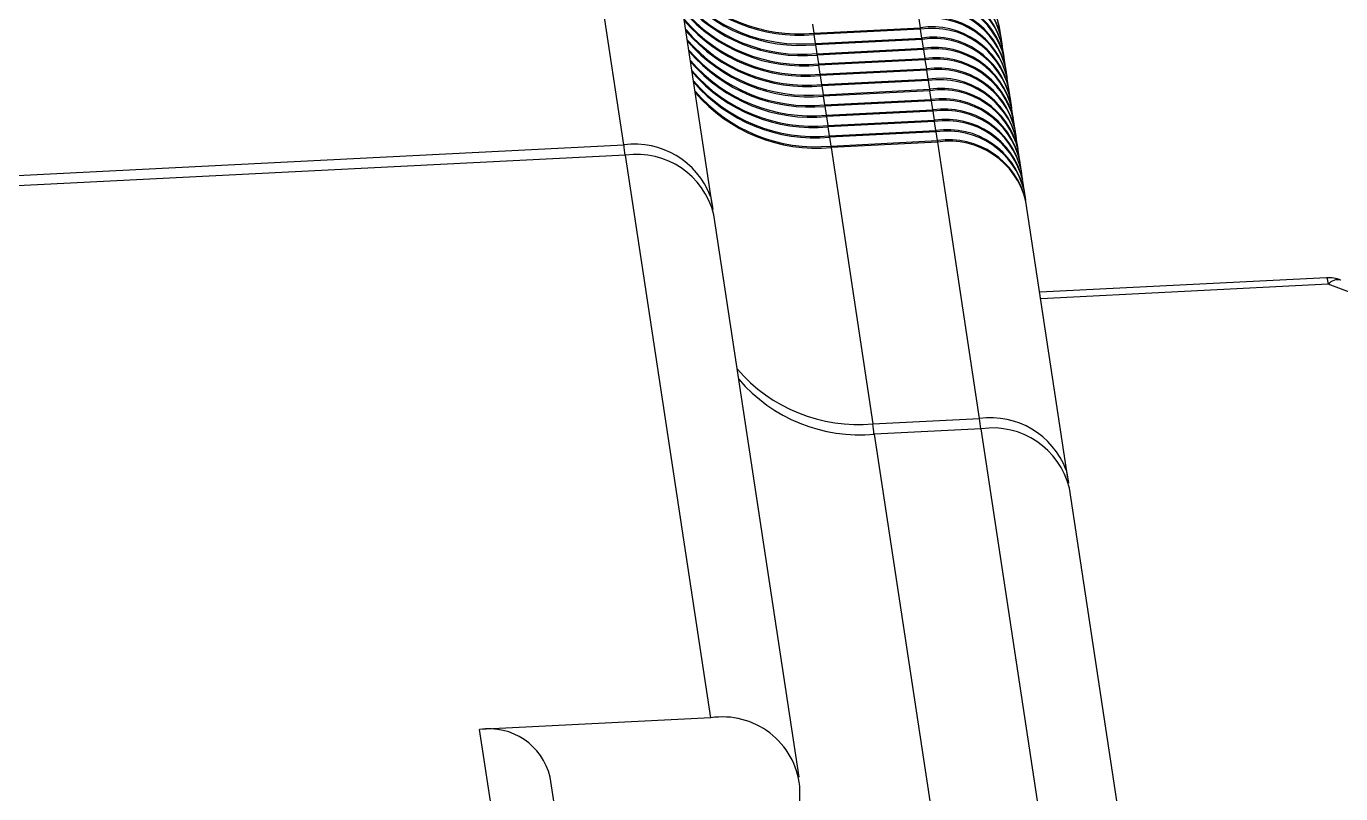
# Model space of a CAD drawing. Header units: millimetres. Extents: x 334 to 3694, y 0 to 2376.
# Drawn here: x 3292.44 to 3314.53, y 1127.61 to 1140.51 of the extents above; entities that cross this region are included whole.
import ezdxf

# ---------------------------------------------------------------- set-up
doc = ezdxf.new("R2010")
doc.units = ezdxf.units.MM
doc.header["$LTSCALE"] = 3
doc.layers.add('1_외형선', color=7, linetype='Continuous', lineweight=25)

msp = doc.modelspace()

# ---------------------------------------------------------------- linework, layer by layer
at = {"layer": '1_외형선'}
for p, q in [((3302.487, 1138.514), (3301.783, 1143.16)), ((3303.97, 1137.514), (3303.266, 1142.16)), ((3305.653, 1140.543), (3305.676, 1140.393)), ((3307.469, 1140.484), (3307.446, 1140.633)), ((3305.676, 1140.393), (3307.469, 1140.484)), ((3305.676, 1140.393), (3305.676, 1140.37)), ((3307.472, 1140.461), (3305.679, 1140.37)), ((3305.679, 1140.37), (3305.702, 1140.221)), ((3305.702, 1140.221), (3307.495, 1140.311)), ((3307.499, 1140.288), (3305.705, 1140.198)), ((3307.469, 1140.484), (3307.47, 1140.461)), ((3307.495, 1140.311), (3307.472, 1140.461)), ((3307.495, 1140.311), (3307.496, 1140.288)), ((3307.521, 1140.139), (3307.499, 1140.288)), ((3308.821, 1140.346), (3308.799, 1140.496)), ((3308.847, 1140.174), (3308.825, 1140.323)), ((3305.702, 1140.221), (3305.703, 1140.198)), ((3305.705, 1140.198), (3305.728, 1140.048)), ((3305.728, 1140.048), (3307.521, 1140.139)), ((3307.525, 1140.116), (3305.732, 1140.025)), ((3307.521, 1140.139), (3307.522, 1140.116)), ((3307.547, 1139.966), (3307.525, 1140.116)), ((3308.874, 1140.001), (3308.851, 1140.151)), ((3305.728, 1140.048), (3305.729, 1140.025)), ((3305.732, 1140.025), (3305.754, 1139.876)), ((3305.754, 1139.876), (3307.547, 1139.966)), ((3305.754, 1139.876), (3305.755, 1139.853)), ((3307.551, 1139.943), (3305.758, 1139.853)), ((3305.758, 1139.853), (3305.78, 1139.703)), ((3307.547, 1139.966), (3307.548, 1139.943)), ((3307.574, 1139.794), (3307.551, 1139.943)), ((3308.9, 1139.829), (3308.877, 1139.978)), ((3305.78, 1139.703), (3307.574, 1139.794)), ((3305.78, 1139.703), (3305.781, 1139.68)), ((3307.577, 1139.771), (3305.784, 1139.68)), ((3305.784, 1139.68), (3305.807, 1139.531)), ((3305.807, 1139.531), (3307.6, 1139.621)), ((3307.574, 1139.794), (3307.574, 1139.771)), ((3307.6, 1139.621), (3307.577, 1139.771)), ((3307.6, 1139.621), (3307.6, 1139.598)), ((3308.926, 1139.656), (3308.903, 1139.806)), ((3308.952, 1139.484), (3308.929, 1139.633)), ((3305.807, 1139.531), (3305.807, 1139.507)), ((3307.603, 1139.598), (3305.81, 1139.508)), ((3305.81, 1139.508), (3305.833, 1139.358)), ((3305.833, 1139.358), (3307.626, 1139.449)), ((3307.629, 1139.426), (3305.836, 1139.335)), ((3307.626, 1139.449), (3307.603, 1139.598)), ((3307.626, 1139.449), (3307.627, 1139.426)), ((3307.652, 1139.276), (3307.629, 1139.426)), ((3308.978, 1139.311), (3308.956, 1139.461)), ((3305.833, 1139.358), (3305.833, 1139.335)), ((3305.836, 1139.335), (3305.859, 1139.186)), ((3305.859, 1139.186), (3307.652, 1139.276)), ((3305.859, 1139.186), (3305.86, 1139.162)), ((3307.655, 1139.253), (3305.862, 1139.163)), ((3307.652, 1139.276), (3307.653, 1139.253)), ((3307.678, 1139.104), (3307.655, 1139.253)), ((3309.004, 1139.139), (3308.982, 1139.288)), ((3305.862, 1139.163), (3305.885, 1139.013)), ((3305.885, 1139.013), (3307.678, 1139.104)), ((3305.885, 1139.013), (3305.886, 1138.99)), ((3307.682, 1139.081), (3305.888, 1138.99)), ((3305.888, 1138.99), (3305.911, 1138.841)), ((3307.678, 1139.104), (3307.679, 1139.08)), ((3307.704, 1138.931), (3307.682, 1139.081)), ((3309.03, 1138.966), (3309.008, 1139.116)), ((3305.911, 1138.841), (3307.704, 1138.931)), ((3305.911, 1138.841), (3305.912, 1138.817)), ((3307.708, 1138.908), (3305.915, 1138.818)), ((3305.915, 1138.818), (3305.937, 1138.668)), ((3305.937, 1138.668), (3307.73, 1138.759)), ((3307.704, 1138.931), (3307.705, 1138.908)), ((3307.73, 1138.759), (3307.708, 1138.908)), ((3307.73, 1138.759), (3307.731, 1138.735)), ((3309.057, 1138.794), (3309.034, 1138.943)), ((3309.083, 1138.621), (3309.06, 1138.771)), ((3305.937, 1138.668), (3305.938, 1138.645)), ((3307.734, 1138.736), (3305.941, 1138.645)), ((3305.941, 1138.645), (3305.963, 1138.495)), ((3305.963, 1138.495), (3307.757, 1138.586)), ((3307.76, 1138.563), (3305.967, 1138.472)), ((3307.757, 1138.586), (3307.734, 1138.736)), ((3307.757, 1138.586), (3307.757, 1138.563)), ((3308.464, 1133.916), (3307.76, 1138.563)), ((3309.109, 1138.449), (3309.086, 1138.598)), ((3281.567, 1137.457), (3302.487, 1138.514)), ((3302.513, 1138.341), (3281.593, 1137.285)), ((3303.946, 1128.887), (3302.513, 1138.341)), ((3305.963, 1138.495), (3305.964, 1138.472)), ((3305.967, 1138.472), (3306.671, 1133.826)), ((3309.135, 1138.276), (3309.112, 1138.426)), ((3309.161, 1138.104), (3309.139, 1138.253)), ((3309.187, 1137.931), (3309.165, 1138.081)), ((3309.214, 1137.759), (3309.191, 1137.908)), ((3309.24, 1137.586), (3309.217, 1137.736)), ((3309.947, 1132.916), (3309.243, 1137.563)), ((3305.429, 1127.887), (3303.996, 1137.341)), ((3314.291, 1136.281), (3309.474, 1136.038)), ((3314.322, 1136.172), (3309.491, 1135.928)), ((3315.499, 1135.73), (3314.322, 1136.172)), ((3306.671, 1133.826), (3308.464, 1133.916)), ((3308.49, 1133.744), (3306.697, 1133.653)), ((3309.872, 1124.628), (3308.49, 1133.744)), ((3308.13, 1124.199), (3306.697, 1133.653)), ((3311.271, 1124.184), (3309.974, 1132.744)), ((3303.946, 1128.887), (3300.061, 1128.69)), ((3300.343, 1126.827), (3300.061, 1128.69)), ((3301.53, 1126.027), (3301.247, 1127.89)), ((3305.44, 1126.268), (3305.44, 1127.737))]:
    msp.add_line(p, q, dxfattribs=at)
at = {"layer": '1_외형선', "flags": 128}
for points in [[(3303.94, 1137.648), (3303.953, 1137.602), (3303.979, 1137.427)], [(3314.291, 1136.281), (3314.293, 1136.281), (3314.302, 1136.267), (3314.311, 1136.23), (3314.322, 1136.172)], [(3309.917, 1133.05), (3309.93, 1133.004), (3309.957, 1132.829)]]:
    msp.add_lwpolyline(points, dxfattribs=at)
at = {"layer": '1_외형선'}
for centre, radius, start, end in [((3307.507, 1140.18), 1.33, 13.7475, 98.2679), ((3305.427, 1143.061), 2.679, 220.6556, 275.3337), ((3305.43, 1143.038), 2.679, 220.6556, 275.3337), ((3307.529, 1140.03), 1.33, 13.7475, 98.2679), ((3307.533, 1140.007), 1.33, 13.7475, 98.2679), ((3307.556, 1139.858), 1.33, 13.7475, 98.2679), ((3305.453, 1142.889), 2.679, 220.6556, 275.3337), ((3305.456, 1142.866), 2.679, 220.6556, 275.3337), ((3305.479, 1142.716), 2.679, 220.6556, 275.3337), ((3305.483, 1142.693), 2.679, 220.6556, 275.3337), ((3307.559, 1139.835), 1.33, 13.7475, 98.2679), ((3307.582, 1139.685), 1.33, 13.7475, 98.2679), ((3307.585, 1139.662), 1.33, 13.7475, 98.2679), ((3305.505, 1142.544), 2.679, 220.6556, 275.3337), ((3305.509, 1142.521), 2.679, 220.6556, 275.3337), ((3307.608, 1139.513), 1.33, 13.7475, 98.2679), ((3307.611, 1139.49), 1.33, 13.7475, 98.2679), ((3305.531, 1142.371), 2.679, 220.6556, 275.3337), ((3305.535, 1142.348), 2.679, 220.6556, 275.3337), ((3307.634, 1139.34), 1.33, 13.7475, 98.2679), ((3307.638, 1139.317), 1.33, 13.7475, 98.2679), ((3305.557, 1142.198), 2.679, 220.6556, 275.3337), ((3305.561, 1142.175), 2.679, 220.6556, 275.3337), ((3307.66, 1139.168), 1.33, 13.7475, 98.2679), ((3307.664, 1139.145), 1.33, 13.7475, 98.2679), ((3307.686, 1138.995), 1.33, 13.7475, 98.2679), ((3307.69, 1138.972), 1.33, 13.7475, 98.2679), ((3305.584, 1142.026), 2.679, 220.6556, 275.3337), ((3305.587, 1142.003), 2.679, 220.6556, 275.3337), ((3305.61, 1141.853), 2.679, 220.6556, 275.3337), ((3305.613, 1141.83), 2.679, 220.6556, 275.3337), ((3307.713, 1138.823), 1.33, 13.7475, 98.2679), ((3307.716, 1138.8), 1.33, 13.7475, 98.2679), ((3305.636, 1141.681), 2.679, 220.6556, 275.3337), ((3305.639, 1141.658), 2.679, 220.6556, 275.3337), ((3307.739, 1138.65), 1.33, 13.7475, 98.2679), ((3307.742, 1138.627), 1.33, 13.7475, 98.2679), ((3305.662, 1141.508), 2.679, 220.6556, 275.3337), ((3305.666, 1141.485), 2.679, 220.6556, 275.3337), ((3307.765, 1138.478), 1.33, 13.7475, 98.2679), ((3307.768, 1138.455), 1.33, 13.7475, 98.2679), ((3307.791, 1138.305), 1.33, 13.7475, 98.2679), ((3305.688, 1141.336), 2.679, 220.6556, 275.3337), ((3305.692, 1141.313), 2.679, 220.6556, 275.3337), ((3305.714, 1141.163), 2.679, 220.6556, 275.3337), ((3307.794, 1138.282), 1.33, 13.7475, 98.2679), ((3307.817, 1138.133), 1.33, 13.7475, 98.2679), ((3307.821, 1138.11), 1.33, 13.7475, 98.2679), ((3305.718, 1141.14), 2.679, 220.6556, 275.3337), ((3307.843, 1137.96), 1.33, 13.7475, 98.2679), ((3307.847, 1137.937), 1.33, 13.7475, 98.2679), ((3307.869, 1137.788), 1.33, 13.7475, 98.2679), ((3307.873, 1137.765), 1.33, 13.7475, 98.2679), ((3307.896, 1137.615), 1.33, 13.7475, 98.2679), ((3307.899, 1137.592), 1.33, 13.7475, 98.2679), ((3307.922, 1137.442), 1.33, 13.7475, 98.2679), ((3307.925, 1137.419), 1.33, 13.7475, 98.2679), ((3302.671, 1137.169), 1.357, 20.6402, 97.7682), ((3307.948, 1137.27), 1.33, 13.7475, 98.2679), ((3307.951, 1137.247), 1.33, 13.7475, 98.2679), ((3300.174, 1138.197), 2.335, 3.5234, 7.79), ((3302.705, 1137.025), 1.33, 13.7475, 98.2679), ((3314.322, 1135.682), 0.6, 69.4492, 92.8913), ((3314.486, 1136.036), 0.213, 77.3699, 140.3231), ((3306.422, 1136.494), 2.679, 220.6556, 275.3337), ((3306.448, 1136.321), 2.679, 220.6556, 275.3337), ((3308.648, 1132.572), 1.357, 20.6402, 97.7682), ((3306.151, 1133.6), 2.335, 3.5234, 7.79), ((3304.358, 1133.509), 2.335, 3.5236, 7.79), ((3308.682, 1132.428), 1.33, 13.7475, 98.2679), ((3304.145, 1127.599), 1.302, 6.0734, 98.795), ((3300.214, 1127.638), 1.064, 13.7475, 98.2679)]:
    msp.add_arc(centre, radius, start, end, dxfattribs=at)

doc.saveas('drawing.dxf')
